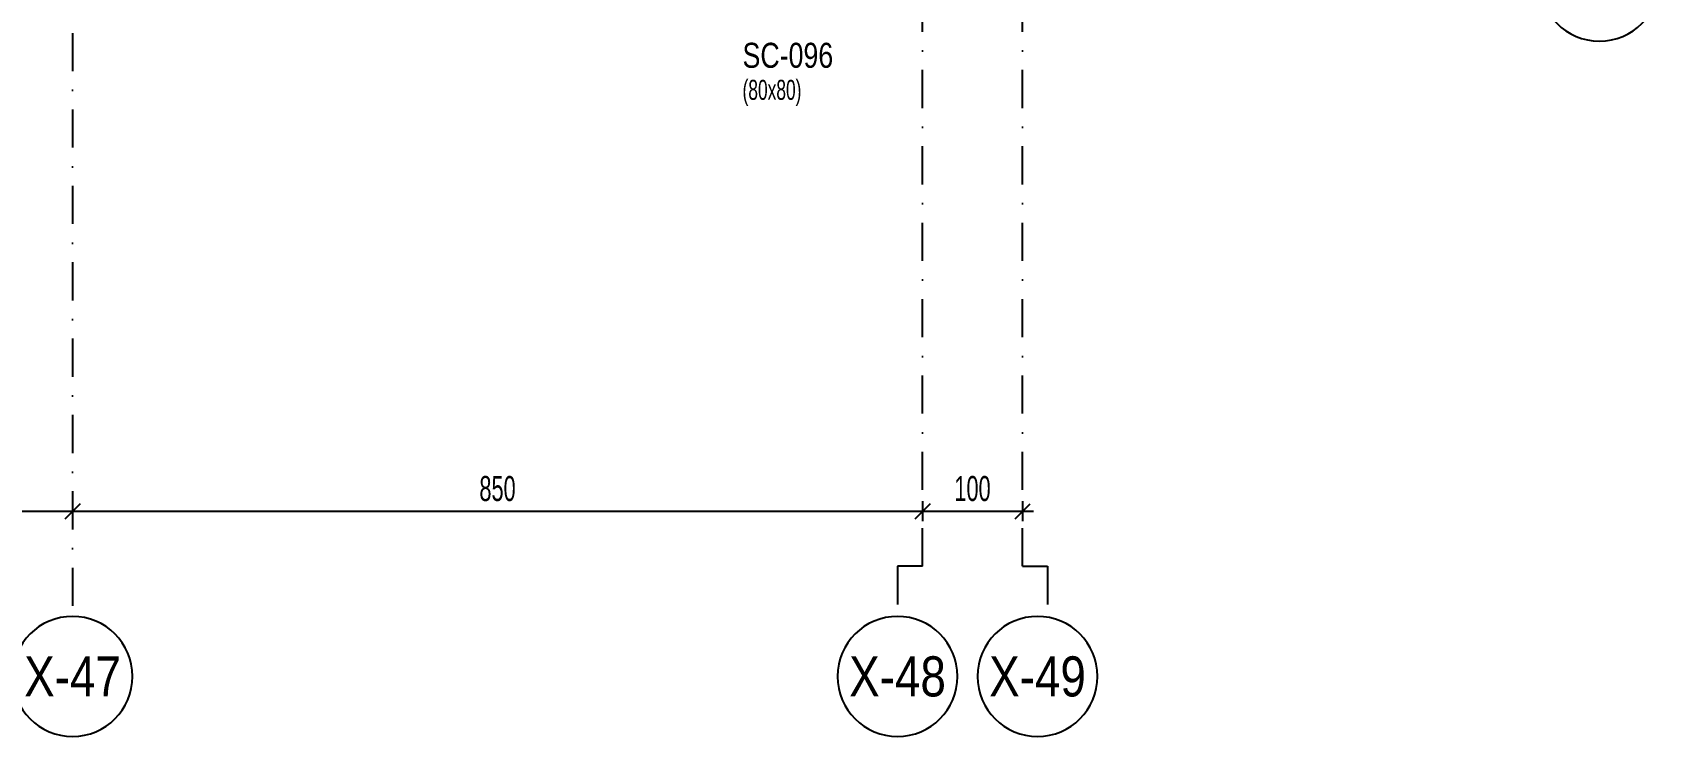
# Model space of a CAD drawing. Header units: millimetres. Extents: x -10495 to 6687, y -755 to 43288.
# Drawn here: x 5060 to 6687, y -755 to -51 of the extents above; entities that cross this region are included whole.
import ezdxf
from ezdxf.enums import TextEntityAlignment as Align

# ---------------------------------------------------------------- set-up
doc = ezdxf.new("R2010")
doc.units = ezdxf.units.MM
doc.header["$LTSCALE"] = 100
doc.header["$PDSIZE"] = -100
doc.linetypes.add('DASHDOT', pattern=[25.4, 12.7, -6.35, 0, -6.35])
for name, color, linetype in [('AKS BALON_ULK', 9, 'Continuous'), ('AKS YAZI_ULK', 20, 'Continuous'), ('AKS_ULK', 8, 'DASHDOT'), ('OLCU DIS_ULK', 7, 'Continuous')]:
    doc.layers.add(name, color=color, linetype=linetype)
doc.layers.add('KOLON BOYUT_ULK', color=255, linetype='Continuous', lineweight=13)
doc.layers.add('KOLON ISIM_ULK', color=91, linetype='Continuous', lineweight=13)
doc.styles.add('ULK-SIMPLXTW.shx', font='ARIALN.TTF')
doc.styles.add('ulkr-simplxtw.shx', font='ulkr-simplxtw.shx', dxfattribs={"width": 0.65})
doc.dimstyles.new('1-100-DIS_ULK', dxfattribs={"dimscale": 100, "dimtxt": 0.25, "dimasz": 0.15, "dimexe": 0.1, "dimexo": 0.1, "dimgap": 0.1, "dimtad": 1, "dimdec": 0, "dimzin": 9, "dimdsep": 46, "dimtxsty": 'ulkr-simplxtw.shx', "dimblk": 'OBLIQUE', "dimcen": 0.1, "dimdle": 0.11, "dimclrd": 256, "dimclre": 256, "dimclrt": 3, "dimadec": 0, "dimazin": 0, "dimtfac": 1, "dimtdec": 0, "dimtix": 1, "dimtmove": 1, "dimatfit": 3, "dimldrblk": 'OBLIQUE', "dimfxl": 1, "dimtolj": 1, "dimtzin": 12, "dimarcsym": 0})

# ---------------------------------------------------------------- blocks, each defined once
blk = doc.blocks.new('AKS SEMBOL_ULK')
at = {"layer": 'AKS BALON_ULK', "linetype": 'ByBlock'}
blk.add_circle((0, -41.2), 60, dxfattribs=at)
at = {"layer": 'AKS YAZI_ULK', "style": 'ULK-SIMPLXTW.shx'}
blk.add_attdef('1', text='', height=40, dxfattribs=at).set_placement((0, -41.2), align=Align.MIDDLE)
blk = doc.blocks.new('_Oblique')
at = {"color": 0, "linetype": 'ByBlock', "lineweight": -2}
blk.add_line((-0.5, -0.5), (0.5, 0.5), dxfattribs=at)
blk = doc.blocks.new('*D1713')
at = {"layer": 'Defpoints', "color": 0, "transparency": 16777216}
for p in [(5950, -509.7), (6050, -509.7), (6050, -529.7)]:
    blk.add_point(p, dxfattribs=at)
at = {"layer": 'OLCU DIS_ULK', "lineweight": -2, "transparency": 16777216}
for p, q in [((5950, -519.7), (5950, -539.7)), ((6050, -519.7), (6050, -539.7)), ((5939, -529.7), (6061, -529.7))]:
    blk.add_line(p, q, dxfattribs=at)
at = {"layer": 'OLCU DIS_ULK', "lineweight": -2, "transparency": 16777216, "xscale": 15, "yscale": 15, "zscale": 15, "rotation": 180}
blk.add_blockref('_Oblique', (5950, -529.7), dxfattribs=at)
at = {"layer": 'OLCU DIS_ULK', "lineweight": -2, "transparency": 16777216, "xscale": 15, "yscale": 15, "zscale": 15}
blk.add_blockref('_Oblique', (6050, -529.7), dxfattribs=at)
at = {"layer": 'OLCU DIS_ULK', "color": 3, "transparency": 16777216, "insert": (6000, -507.2), "char_height": 25, "attachment_point": 5, "style": 'ulkr-simplxtw.shx'}
blk.add_mtext('\\A1;100', dxfattribs=at)
blk = doc.blocks.new('*D1719')
at = {"layer": 'Defpoints', "color": 0, "transparency": 16777216}
for p in [(4700, -509.7), (5100, -509.7), (5100, -529.7)]:
    blk.add_point(p, dxfattribs=at)
at = {"layer": 'OLCU DIS_ULK', "lineweight": -2, "transparency": 16777216}
for p, q in [((4700, -519.7), (4700, -539.7)), ((5100, -519.7), (5100, -539.7)), ((4689, -529.7), (5111, -529.7))]:
    blk.add_line(p, q, dxfattribs=at)
at = {"layer": 'OLCU DIS_ULK', "lineweight": -2, "transparency": 16777216, "xscale": 15, "yscale": 15, "zscale": 15, "rotation": 180}
blk.add_blockref('_Oblique', (4700, -529.7), dxfattribs=at)
at = {"layer": 'OLCU DIS_ULK', "lineweight": -2, "transparency": 16777216, "xscale": 15, "yscale": 15, "zscale": 15}
blk.add_blockref('_Oblique', (5100, -529.7), dxfattribs=at)
at = {"layer": 'OLCU DIS_ULK', "color": 3, "transparency": 16777216, "insert": (4900, -507.2), "char_height": 25, "attachment_point": 5, "style": 'ulkr-simplxtw.shx'}
blk.add_mtext('\\A1;400', dxfattribs=at)
blk = doc.blocks.new('*D1721')
at = {"layer": 'Defpoints', "color": 0, "transparency": 16777216}
for p in [(5100, -509.7), (5950, -509.7), (5950, -529.7)]:
    blk.add_point(p, dxfattribs=at)
at = {"layer": 'OLCU DIS_ULK', "lineweight": -2, "transparency": 16777216}
for p, q in [((5100, -519.7), (5100, -539.7)), ((5950, -519.7), (5950, -539.7)), ((5089, -529.7), (5961, -529.7))]:
    blk.add_line(p, q, dxfattribs=at)
at = {"layer": 'OLCU DIS_ULK', "lineweight": -2, "transparency": 16777216, "xscale": 15, "yscale": 15, "zscale": 15, "rotation": 180}
blk.add_blockref('_Oblique', (5100, -529.7), dxfattribs=at)
at = {"layer": 'OLCU DIS_ULK', "lineweight": -2, "transparency": 16777216, "xscale": 15, "yscale": 15, "zscale": 15}
blk.add_blockref('_Oblique', (5950, -529.7), dxfattribs=at)
at = {"layer": 'OLCU DIS_ULK', "color": 3, "transparency": 16777216, "insert": (5525, -507.2), "char_height": 25, "attachment_point": 5, "style": 'ulkr-simplxtw.shx'}
blk.add_mtext('\\A1;850', dxfattribs=at)
blk = doc.blocks.new('*U26')
at = {"layer": 'KOLON BOYUT_ULK', "style": 'ulkr-simplxtw.shx', "width": 0.65}
blk.add_attdef('2', text='', height=20, dxfattribs=at).set_placement((0, -37), align=Align.TOP_LEFT)
at = {"layer": 'KOLON ISIM_ULK', "style": 'ulkr-simplxtw.shx', "width": 0.8}
blk.add_attdef('1', text='', height=25, dxfattribs=at).set_placement((0, 0), align=Align.TOP_LEFT)

msp = doc.modelspace()

# ---------------------------------------------------------------- linework, layer by layer
at = {"layer": 'AKS_ULK', "ltscale": 0.03}
for points in [[(5100, 3915.6), (5100, -634.71)], [(5950, -584.71), (5950, 3865.6), (5925, 3865.6), (5925, 3915.6)], [(6050, -584.71), (6050, 3865.6), (6075, 3865.6), (6075, 3915.6)], [(5950, -584.71), (5925, -584.71), (5925, -634.71)], [(6050, -584.71), (6075, -584.71), (6075, -634.71)]]:
    msp.add_lwpolyline(points, dxfattribs=at)

# ---------------------------------------------------------------- block references
at = {"layer": 'AKS_ULK', "linetype": 'ByBlock'}
ref = msp.add_blockref('AKS SEMBOL_ULK', (6626.96, -41.25), dxfattribs=dict(at, xscale=-1, rotation=180))
ref.add_attrib('1', 'Y-12', dxfattribs={"layer": 'AKS YAZI_ULK', "height": 40, "style": 'ULK-SIMPLXTW.shx'}).set_placement((6626.96, 0), align=Align.MIDDLE)
ref = msp.add_blockref('AKS SEMBOL_ULK', (5100, -735.96), dxfattribs=dict(at, xscale=-1, rotation=180))
ref.add_attrib('1', 'X-47', dxfattribs={"layer": 'AKS YAZI_ULK', "height": 40, "style": 'ULK-SIMPLXTW.shx'}).set_placement((5100, -694.71), align=Align.MIDDLE)
ref = msp.add_blockref('AKS SEMBOL_ULK', (5925, -735.96), dxfattribs=dict(at, xscale=-1, rotation=180))
ref.add_attrib('1', 'X-48', dxfattribs={"layer": 'AKS YAZI_ULK', "height": 40, "style": 'ULK-SIMPLXTW.shx'}).set_placement((5925, -694.71), align=Align.MIDDLE)
ref = msp.add_blockref('AKS SEMBOL_ULK', (6065, -735.96), dxfattribs=dict(at, xscale=-1, rotation=180))
ref.add_attrib('1', 'X-49', dxfattribs={"layer": 'AKS YAZI_ULK', "height": 40, "style": 'ULK-SIMPLXTW.shx'}).set_placement((6065, -694.71), align=Align.MIDDLE)
at = {"layer": 'KOLON ISIM_ULK'}
msp.add_blockref('*U26', (5770, -61.67), dxfattribs=at).add_auto_attribs({'1': 'SC-096', '2': '(80x80)'})

# ---------------------------------------------------------------- dimensions: what is measured, and where the dimension line sits
at = {"layer": 'OLCU DIS_ULK'}
for base, p1, p2, picture, middle in [((5100, -529.71), (4700, -509.71), (5100, -509.71), '*D1719', (4900, -507.21)), ((5950, -529.71), (5100, -509.71), (5950, -509.71), '*D1721', (5525, -507.21)), ((6050, -529.71), (5950, -509.71), (6050, -509.71), '*D1713', (6000, -507.21))]:
    dim = msp.add_linear_dim(base=base, p1=p1, p2=p2, dimstyle='1-100-DIS_ULK', dxfattribs=at)
    dim.commit()
    dim.dimension.update_dxf_attribs({"geometry": picture, "text_midpoint": middle})

doc.saveas('drawing.dxf')
